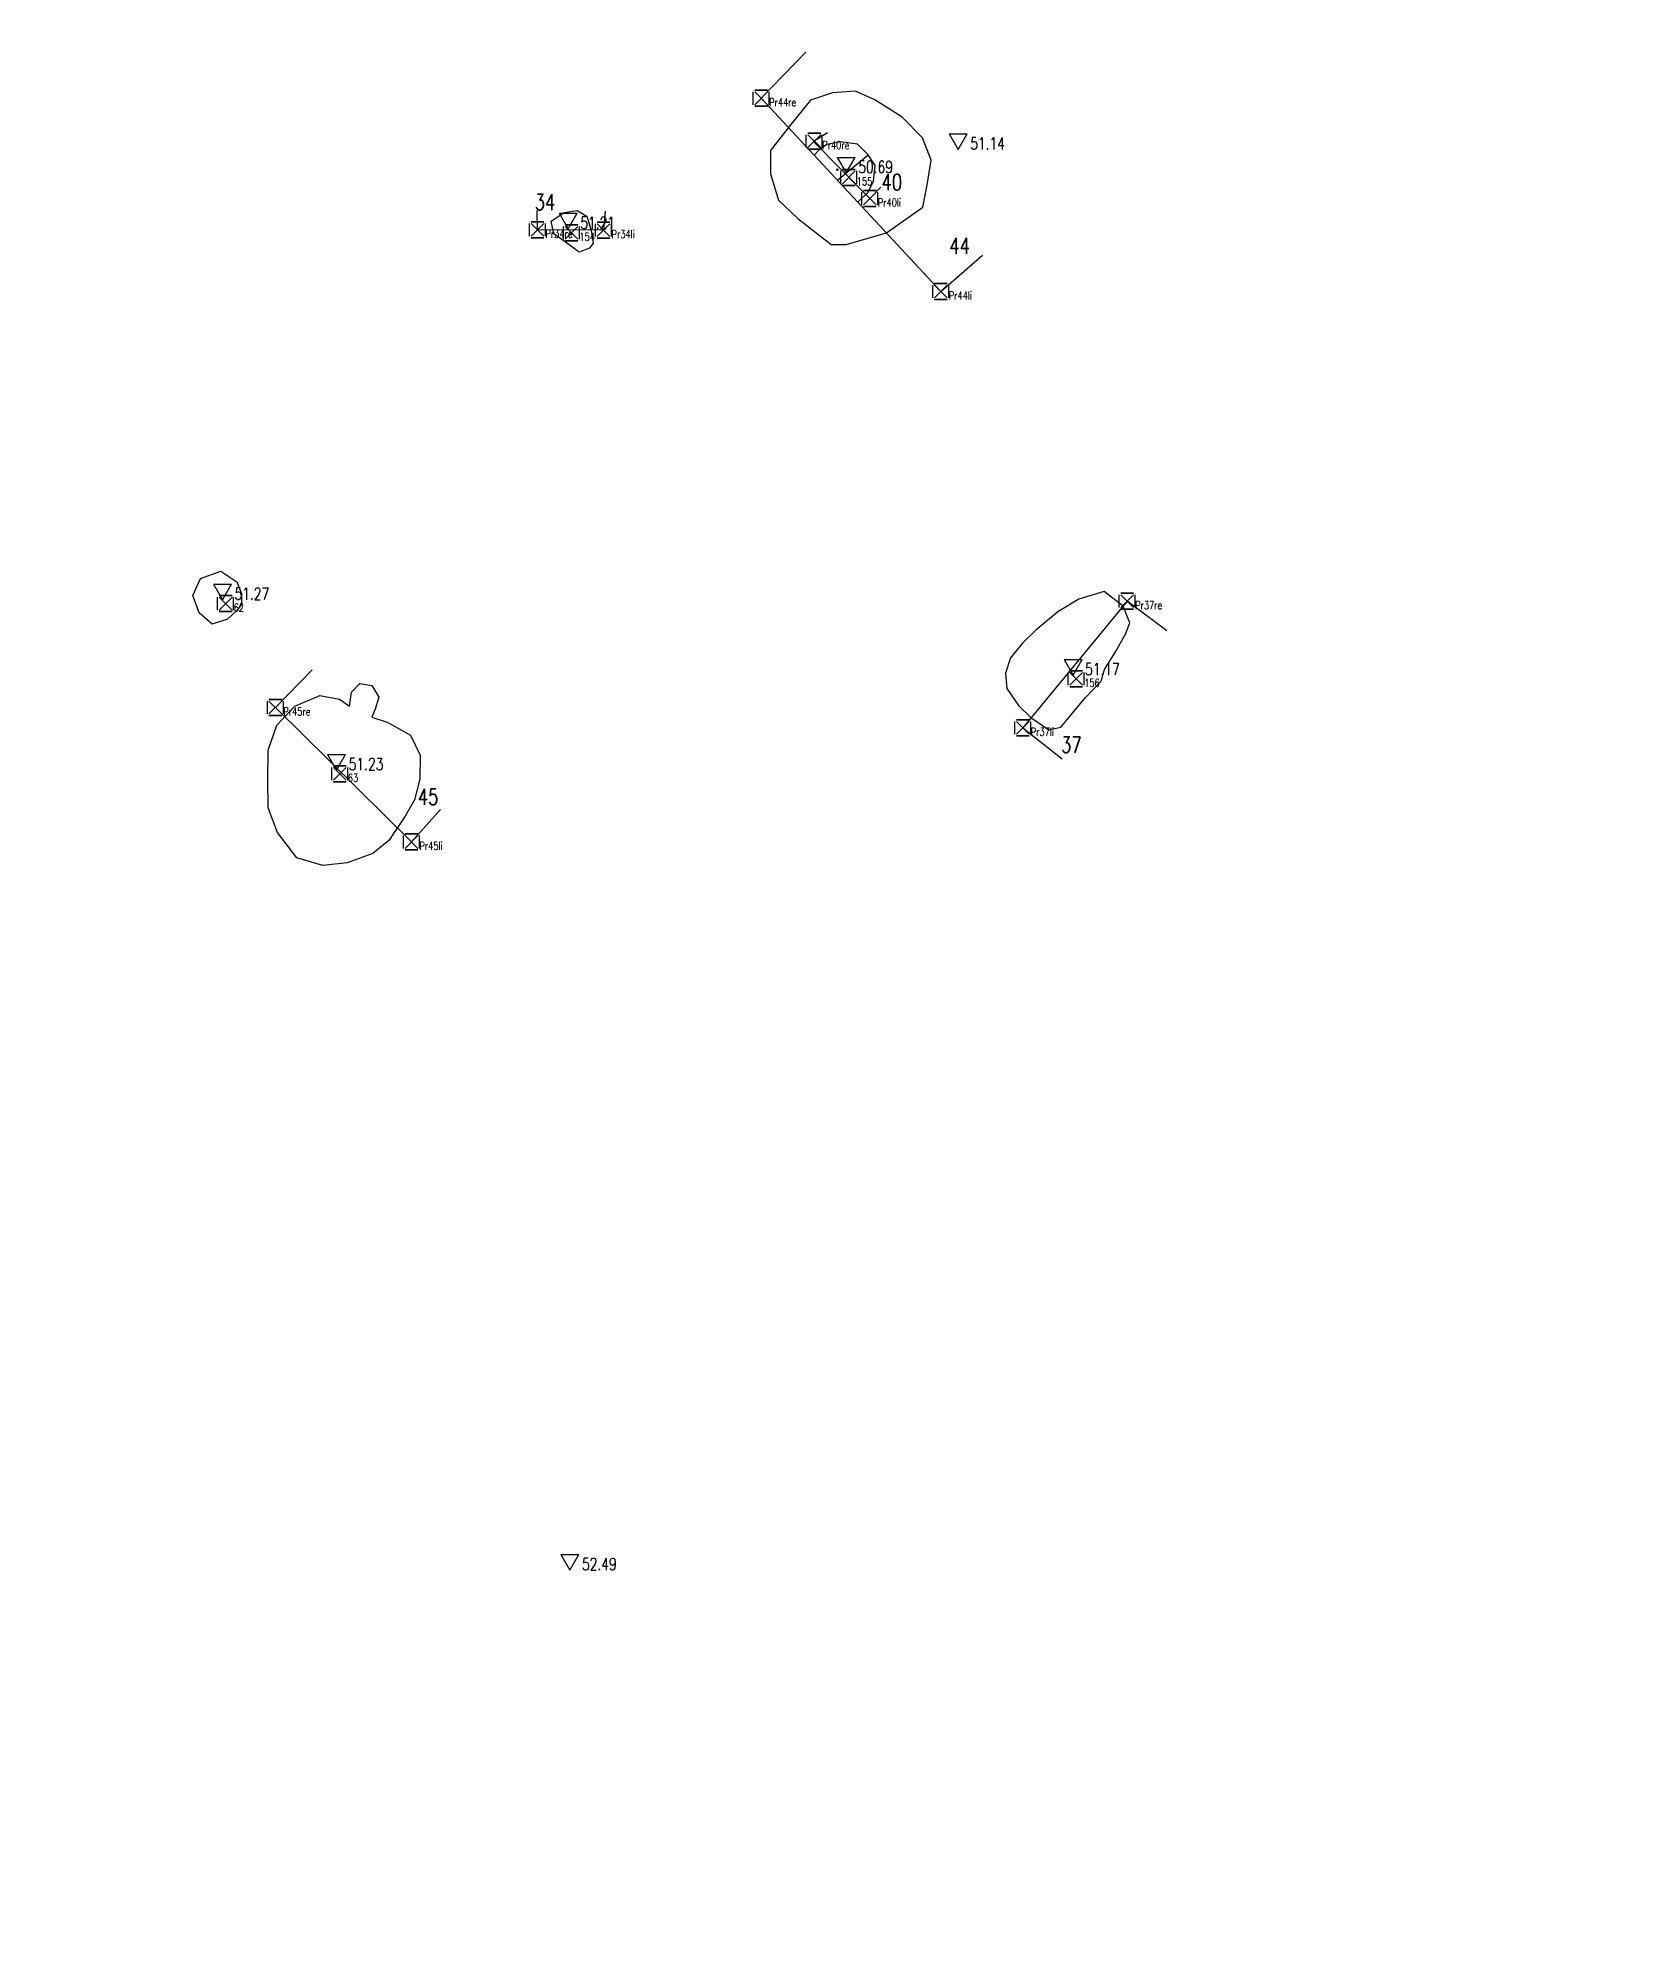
# Model space of a CAD drawing. Header units: metres. Extents: x 4462689 to 4462813, y 5793999 to 5794154.
# Drawn here: x 4462766.3 to 4462786.04, y 5794087.6 to 5794111.26 of the extents above; entities that cross this region are included whole.
import ezdxf

# ---------------------------------------------------------------- set-up
doc = ezdxf.new("R2010")
doc.units = ezdxf.units.M
doc.linetypes.add('STRICHPUNKT', pattern=[25.399999999999995, 12.7, -6.349999999999999, 0, -6.349999999999999])
doc.linetypes.add('STRICHPUNKTX2', pattern=[50.8, 25.4, -12.7, 0, -12.7])
for name, color, linetype in [('Befunde', 7, 'Continuous'), ('Flächengrenzen', 1, 'Continuous'), ('Grabungsgrenze', 102, 'STRICHPUNKTX2'), ('HÖHEN', 7, 'Continuous'), ('Koordinaten Befundmitte', 4, 'Continuous'), ('Pl2-Befunde', 7, 'Continuous'), ('Pl2-Keramik', 1, 'Continuous'), ('Profile', 5, 'Continuous'), ('Profile Passpunkte', 5, 'Continuous')]:
    doc.layers.add(name, color=color, linetype=linetype)
doc.layers.get('0').off()
doc.styles.add('ROMANS', font='ROMANS.shx', dxfattribs={"width": 0.75})

# ---------------------------------------------------------------- blocks, each defined once
blk = doc.blocks.new('HP_FERTIG_OBERKANTE')
for p, q in [((-0.075, 0.1299038105676658), (0.075, 0.1299038105676658)), ((-0.075, 0.1299038105676658), (0, 0)), ((0, 0), (0.075, 0.1299038105676658))]:
    blk.add_line(p, q)
at = {"style": 'ROMANS', "width": 0.75}
blk.add_attdef('HÖHE', (0.1, 0), '', height=0.1, dxfattribs=at)
blk = doc.blocks.new('CONTROL')
for p, q in [((-0.1, 0.1, 0.1), (-0.1, 0.1, -0.1)), ((-0.1, -0.08, -0.1), (-0.1, 0.08, -0.1)), ((-0.1, -0.08, 0.1), (-0.1, 0.08, 0.1)), ((0.08, 0.1, 0.1), (-0.08, 0.1, 0.1)), ((-0.08, 0.1, -0.1), (0.08, 0.1, -0.1)), ((0.08, -0.08, 0.08), (-0.08, 0.08, -0.08)), ((-0.08, -0.08, -0.08), (0.08, 0.08, 0.08)), ((-0.08, 0.08, 0.08), (0.08, -0.08, -0.08)), ((0.08, 0.08, -0.08), (-0.08, -0.08, 0.08)), ((0.1, 0.1, -0.1), (0.1, 0.1, 0.1)), ((0.1, -0.08, -0.1), (0.1, 0.08, -0.1)), ((0.1, -0.08, 0.1), (0.1, 0.08, 0.1)), ((-0.1, -0.1, 0.1), (-0.1, -0.1, -0.1)), ((0.08, -0.1, 0.1), (-0.08, -0.1, 0.1)), ((-0.08, -0.1, -0.1), (0.08, -0.1, -0.1)), ((0.1, -0.1, -0.1), (0.1, -0.1, 0.1))]:
    blk.add_line(p, q)
at = {"style": 'ROMANS', "width": 0.75}
blk.add_attdef('NUMMER', (0.1, -0.1), '', height=0.1, dxfattribs=at)

msp = doc.modelspace()

# ---------------------------------------------------------------- linework, layer by layer
at = {"layer": 'Befunde', "elevation": 51.17104729101562}
msp.add_lwpolyline([(4462775.674136569, 5794110.13546458), (4462775.45383485, 5794109.850378117), (4462775.451461431, 5794109.558185858), (4462775.554272046, 5794109.232005409), (4462775.795470756, 5794108.999903674), (4462776.211973014, 5794108.677765287), (4462776.398973014, 5794108.676765286), (4462776.90011488, 5794108.821180607), (4462777.356289781, 5794109.142833757), (4462777.408337199, 5794109.420396071), (4462777.459668708, 5794109.732444166), (4462777.351462584, 5794110.007833539), (4462777.099334031, 5794110.268472909), (4462776.757748813, 5794110.484499482), (4462776.514661847, 5794110.590676989), (4462776.227667486, 5794110.570084958), (4462775.952126474, 5794110.480700746)], close=True, dxfattribs=at)
at = {"layer": 'Befunde'}
for points in [[(4462773.191973013, 5794108.630765286, 51.16104729101562), (4462773.062973014, 5794108.582765288, 51.16004729101562), (4462772.918973014, 5794108.685765286, 51.16804729101563), (4462772.744973015, 5794108.810765286, 51.12604729101562), (4462772.710973013, 5794108.968765287, 51.14004729101562), (4462772.874973014, 5794109.074765287, 51.15204729101562), (4462773.036973013, 5794109.101765286, 51.15404729101562), (4462773.157973014, 5794109.031765287, 51.17504729101562), (4462773.212973014, 5794108.850765286, 51.17704729101562), (4462773.234973014, 5794108.694765285, 51.16604729101562)], [(4462768.781973013, 5794104.098765286, 51.21604729101562), (4462768.669973014, 5794103.995765286, 51.23504729101562), (4462768.474973014, 5794103.934765286, 51.21904729101562), (4462768.311973014, 5794104.072765287, 51.22204729101562), (4462768.232973013, 5794104.289765287, 51.22904729101562), (4462768.328973013, 5794104.503765287, 51.21704729101562), (4462768.585973014, 5794104.593765287, 51.21504729101562), (4462768.782973014, 5794104.460765286, 51.20304729101563), (4462768.844973013, 5794104.316765286, 51.22504729101563), (4462768.842973014, 5794104.176765286, 51.21504729101562)], [(4462779.623932335, 5794104.342298113, 51.07754729101563), (4462779.304641739, 5794104.24452824, 51.11202748640093), (4462779.044295211, 5794104.086146015, 51.13854729101562), (4462778.766778379, 5794103.858308044, 51.12702428332548), (4462778.603256362, 5794103.694601979, 51.09954729101563), (4462778.450624536, 5794103.511565244, 51.16754729101562), (4462778.389500868, 5794103.322653706, 51.15754729101563), (4462778.407118745, 5794103.128908223, 51.17754729101562), (4462778.549878701, 5794102.914842966, 51.17154729101562), (4462778.707203517, 5794102.767452632, 51.15504729101562), (4462778.930315622, 5794102.614170992, 51.15554729101562), (4462779.0809299, 5794102.646722903, 51.10854729101562), (4462779.389337719, 5794103.015536326, 51.09954729101563), (4462779.584948256, 5794103.219070102, 51.07454729101562), (4462779.626554349, 5794103.368360656, 51.09954729101563), (4462779.749271556, 5794103.567709133, 51.09854729101562), (4462779.889041041, 5794103.807151532, 51.10254729101562), (4462779.944371032, 5794103.949745159, 51.09554729101563), (4462779.859312059, 5794104.159517103, 51.09110340801447)], [(4462770.887973015, 5794101.535765287, 51.14804729101563), (4462770.682973014, 5794101.229765285, 51.14104729101562), (4462770.484973014, 5794101.066765287, 51.17504729101562), (4462770.162973013, 5794100.950765287, 51.16204729101562), (4462769.860973014, 5794100.918765287, 51.19004729101562), (4462769.533973014, 5794101.014765287, 51.18404729101563), (4462769.293973013, 5794101.328765286, 51.15704729101562), (4462769.176973014, 5794101.637765286, 51.15804729101562), (4462769.170973014, 5794101.994765286, 51.18604729101562), (4462769.176973014, 5794102.357765288, 51.20104729101562), (4462769.285973014, 5794102.671765286, 51.19204729101562), (4462769.508973013, 5794102.908765287, 51.18904729101561), (4462769.821973013, 5794103.040765286, 51.17604729101562), (4462770.065973014, 5794102.995765286, 51.17704729101562), (4462770.190973015, 5794102.908765287, 51.16904729101563), (4462770.216973014, 5794103.082765286, 51.16904729101563), (4462770.322973013, 5794103.189765286, 51.17004729101562), (4462770.469973014, 5794103.165765286, 51.17304729101562), (4462770.557973014, 5794103.019765286, 51.16404729101562), (4462770.514973014, 5794102.872765287, 51.15504729101562), (4462770.472973014, 5794102.770765285, 51.14504729101562), (4462770.664973014, 5794102.707765286, 51.14204729101562), (4462770.953973014, 5794102.547765287, 51.13004729101563), (4462771.074973014, 5794102.296765287, 51.13104729101562), (4462771.072973014, 5794101.994765286, 51.13404729101562), (4462771.005973014, 5794101.738765288, 51.15804729101562)]]:
    msp.add_polyline3d(points, close=True, dxfattribs=at)
at = {"layer": 'Flächengrenzen', "linetype": 'STRICHPUNKT', "ltscale": 0.125, "extrusion": (0.0052257869319254, 0.0159285599688569, 0.9998594761906598), "elevation": 115666.1395318161}
msp.add_lwpolyline([(-2434188.057340569, -6895576.564276193), (-2434189.662469127, -6895576.212089971), (-2434193.875100779, -6895574.381464728), (-2434192.187789481, -6895570.530456454), (-2434199.926229467, -6895566.270976843), (-2434206.38964229, -6895563.834613588), (-2434212.853055116, -6895561.398250333), (-2434223.517012133, -6895553.698790531), (-2434223.517012133, -6895553.698790531), (-2434226.672809316, -6895556.895610889), (-2434231.884430013, -6895570.452308188), (-2434238.603793206, -6895585.914816256), (-2434247.530232919, -6895606.078540496), (-2434207.542706095, -6895624.437306605), (-2434191.147118973, -6895584.348877421), (-2434188.057340569, -6895576.564276193)], close=True, dxfattribs=at)
at = {"layer": 'Flächengrenzen', "elevation": 51.17104729101562}
msp.add_lwpolyline([(4462776.288470521, 5794109.479141019), (4462776.671973014, 5794109.795765287)], dxfattribs=at)
at = {"layer": 'Grabungsgrenze', "linetype": 'STRICHPUNKT', "ltscale": 0.25, "extrusion": (0.0052257869319254, 0.0159285599688569, 0.9998594761906598), "elevation": 115666.1395318162}
msp.add_lwpolyline([(-2434247.530232922, -6895606.078540501), (-2434207.542706097, -6895624.437306608), (-2434196.756586842, -6895628.77354196), (-2434187.945192682, -6895632.45740903), (-2434175.751821678, -6895637.447434158), (-2434172.079705773, -6895628.439071706), (-2434166.657151827, -6895615.136569126), (-2434159.389753434, -6895597.308332334), (-2434155.444996382, -6895587.631916328), (-2434151.631965572, -6895571.174017353), (-2434179.972000374, -6895559.445580714), (-2434181.868468463, -6895569.509578764), (-2434184.04907192, -6895577.443742825), (-2434188.05734057, -6895576.564276198), (-2434189.664223279, -6895576.211327697), (-2434193.874879119, -6895574.381561053), (-2434192.187789483, -6895570.530456458), (-2434199.926229467, -6895566.270976847), (-2434209.621348705, -6895562.616431964), (-2434212.853055117, -6895561.398250338), (-2434223.517012135, -6895553.698790537), (-2434226.672809318, -6895556.895610893), (-2434233.542612047, -6895574.268094346), (-2434238.603793207, -6895585.91481626)], close=True, dxfattribs=at)
at = {"layer": 'Pl2-Befunde'}
msp.add_polyline3d([(4462776.544013966, 5794109.204246847, 50.65436911785039), (4462776.674973014, 5794109.328765286, 50.63504729101563), (4462776.739973015, 5794109.467765287, 50.63104729101562), (4462776.759973014, 5794109.663765286, 50.63404729101562), (4462776.671973014, 5794109.795765287, 50.64604729101562), (4462776.539973013, 5794109.930765285, 50.63604729101562), (4462776.323973014, 5794109.959765286, 50.63204729101562), (4462776.156973013, 5794109.926765286, 50.64704729101562), (4462776.058973013, 5794109.861765287, 50.66004729101562), (4462775.996812403, 5794109.792884609, 50.67684745636441)], dxfattribs=at)
at = {"layer": 'Pl2-Keramik', "color": 220}
msp.add_circle((4462776.287973014, 5794109.610765286, 50.68704729101562), 0.01, dxfattribs=at)
at = {"layer": 'Profile'}
for points in [[(4462775.892973014, 5794111.080765286, 51.17304729101562), (4462775.335973014, 5794110.503765287, 51.17104729101562), (4462777.580973014, 5794108.088765287, 51.14904729101562)], [(4462776.16329674, 5794110.070915492, -0.0079527089843765), (4462775.990790156, 5794109.965144082, 45.47801131317256), (4462776.693973014, 5794109.251765287, 50.63004729101563), (4462776.829562376, 5794109.393592335, -0.0079527089843765)], [(4462773.386451553, 5794109.092372258, 51.16514164911669), (4462773.366973014, 5794108.855765285, 51.18404729101563), (4462772.541973014, 5794108.860765287, 51.18304729101563), (4462772.537021047, 5794109.101760995, 51.18854947614822)], [(4462777.580973014, 5794108.088765287, 51.14904729101562), (4462778.101973014, 5794108.543765287, 51.11704729101562)], [(4462780.404973014, 5794103.848765287, 51.12604729101562), (4462779.908973014, 5794104.219765285, 51.10804729101563), (4462778.604973014, 5794102.637765287, 51.16704729101562), (4462779.095973013, 5794102.251765287, 51.17004729101562)], [(4462771.329973014, 5794101.617765287, 51.13104729101562), (4462770.965973014, 5794101.211765287, 51.17004729101562), (4462769.265973014, 5794102.890765286, 51.21304729101563), (4462769.725973013, 5794103.362765286, 51.21104729101562)]]:
    msp.add_polyline3d(points, dxfattribs=at)

# ---------------------------------------------------------------- block references
at = {"layer": 'HÖHEN', "xscale": 1.5, "yscale": 1.5, "zscale": 1.5}
for p, values in [((4462777.797973014, 5794109.865765286, 51.13304729101563), {'HÖHE': '51.14'}), ((4462776.398973014, 5794109.570765287, 50.67804729101563), {'HÖHE': '50.69'}), ((4462772.925973014, 5794108.871765287, 51.20004729101562), {'HÖHE': '51.21'}), ((4462768.604973014, 5794104.237765288, 51.25804729101563), {'HÖHE': '51.27'}), ((4462779.232973014, 5794103.296765286, 51.16004729101562), {'HÖHE': '51.17'}), ((4462770.031973014, 5794102.109765285, 51.22404729101562), {'HÖHE': '51.23'}), ((4462772.946973013, 5794092.113765287, 52.47804729101563), {'HÖHE': '52.49'})]:
    msp.add_blockref('HP_FERTIG_OBERKANTE', p, dxfattribs=at).add_auto_attribs(values)
at = {"layer": 'Koordinaten Befundmitte', "color": 210}
for p, values in [((4462776.431135231, 5794109.515997408, 51.17899999999999), {'NUMMER': '155'}), ((4462772.965811018, 5794108.823726711, 51.208), {'NUMMER': '154'}), ((4462768.644811019, 5794104.189726712, 51.266), {'NUMMER': '62'}), ((4462779.272811018, 5794103.248726711, 51.168), {'NUMMER': '156'}), ((4462770.071811018, 5794102.061726711, 51.232), {'NUMMER': '63'})]:
    msp.add_blockref('CONTROL', p, dxfattribs=at).add_auto_attribs(values)
at = {"layer": 'Profile Passpunkte', "color": 1}
for p, values in [((4462775.335973014, 5794110.503765287, 51.17104729101562), {'NUMMER': 'Pr44re'}), ((4462775.999973014, 5794109.967765287, 50.63204729101562), {'NUMMER': 'Pr40re'}), ((4462776.693973014, 5794109.251765287, 50.63004729101563), {'NUMMER': 'Pr40li'}), ((4462772.541973014, 5794108.860765287, 51.18304729101563), {'NUMMER': 'Pr34re'}), ((4462773.366973014, 5794108.855765285, 51.18404729101563), {'NUMMER': 'Pr34li'}), ((4462777.580973014, 5794108.088765287, 51.14904729101562), {'NUMMER': 'Pr44li'}), ((4462779.908973014, 5794104.219765285, 51.10804729101563), {'NUMMER': 'Pr37re'}), ((4462769.265973014, 5794102.890765286, 51.21304729101563), {'NUMMER': 'Pr45re'}), ((4462778.604973014, 5794102.637765287, 51.16704729101562), {'NUMMER': 'Pr37li'}), ((4462770.965973014, 5794101.211765287, 51.17004729101562), {'NUMMER': 'Pr45li'})]:
    msp.add_blockref('CONTROL', p, dxfattribs=at).add_auto_attribs(values)

# ---------------------------------------------------------------- texts
at = {"layer": 'Profile', "style": 'ROMANS', "width": 0.75}
for s, p in [('40', (4462776.840950044, 5794109.355763193, -0.0079527089843765)), ('34', (4462772.507230687, 5794109.106794532, -0.0079527089843765)), ('44', (4462777.687636179, 5794108.559544743, -0.0079527089843765)), ('37', (4462779.083761779, 5794102.326355626, -0.0079527089843765)), ('45', (4462771.045941204, 5794101.674567916, -0.0079527089843765))]:
    msp.add_text(s, height=0.2, dxfattribs=at).set_placement(p)

doc.saveas('drawing.dxf')
